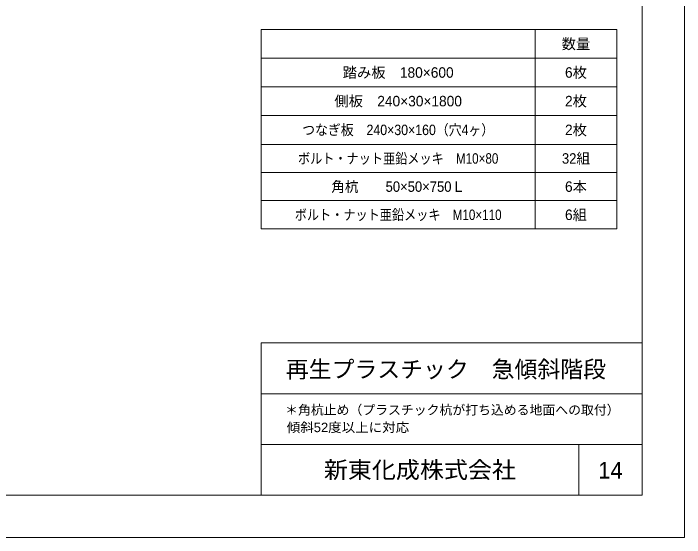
# Model space of a CAD drawing. Units: millimetres at full size, sheet at 1:20; details may follow other scales. Extents: x 0 to 8400, y 0 to 5940.
# Drawn here: x 5230 to 8400, y 0 to 2478 of the extents above; entities that cross this region are included whole.
import ezdxf
from ezdxf.enums import TextEntityAlignment as Align

# ---------------------------------------------------------------- set-up
doc = ezdxf.new("R2010")
doc.units = ezdxf.units.MM
doc.header["$LTSCALE"] = 20
for name, color, linetype, lineweight in [('0_2', 7, 'Continuous', 13), ('図面枠-A3', 7, 'Continuous', 20), ('表', 7, 'Continuous', 15)]:
    doc.layers.add(name, color=color, linetype=linetype, lineweight=lineweight)
doc.layers.add('文字', color=7, linetype='Continuous')
doc.styles.add('ＭＳ Ｐゴシック', font='')
doc.styles.get('ＭＳ Ｐゴシック').set_extended_font_data('MS PGothic')

msp = doc.modelspace()

# ---------------------------------------------------------------- linework, layer by layer
at = {"layer": '0_2'}
msp.add_lwpolyline([(0.04, 0.03), (0.04, 5939.97), (8399.96, 5939.97), (8399.96, 0.03)], close=True, dxfattribs=at)
at = {"layer": '図面枠-A3'}
for p, q in [((6400, 920), (6400, 200)), ((6400, 920), (8200, 920)), ((6400, 680), (8200, 680)), ((6400, 440), (8200, 440)), ((7900, 200), (7900, 440))]:
    msp.add_line(p, q, dxfattribs=at)
msp.add_lwpolyline([(200, 200), (8200, 200), (8200, 5740), (200, 5740)], close=True, dxfattribs=at)
at = {"layer": '表'}
for p, q in [((6400, 2401.2), (8079.37, 2401.2)), ((6400, 2401.2), (6400, 1459.09)), ((7694.77, 2401.2), (7694.77, 1459.09)), ((8079.37, 2401.2), (8079.37, 1459.09)), ((6400, 2265.94), (8079.37, 2265.94)), ((6400, 2130.68), (8079.37, 2130.68)), ((6400, 1995.42), (8079.37, 1995.42)), ((6400, 1858.77), (8079.37, 1858.77)), ((6400, 1725.33), (8079.37, 1725.33)), ((6400, 1592.53), (8079.37, 1592.53)), ((6400, 1459.09), (8079.37, 1459.09))]:
    msp.add_line(p, q, dxfattribs=at)

# ---------------------------------------------------------------- texts
at = {"layer": '図面枠-A3', "style": 'ＭＳ Ｐゴシック', "width": 1.05}
msp.add_text('新東化成株式会社', height=79.18, dxfattribs=at).set_placement((7150, 320), align=Align.MIDDLE_CENTER)
at = {"layer": '図面枠-A3', "style": 'ＭＳ Ｐゴシック'}
msp.add_text('14', height=79.18, dxfattribs=at).set_placement((8050, 318.3), align=Align.MIDDLE_CENTER)
at = {"layer": '文字', "style": 'ＭＳ Ｐゴシック'}
msp.add_text('再生プラスチック\u3000急傾斜階段', height=79.18, dxfattribs=at).set_placement((7272.86, 795.61), align=Align.MIDDLE_CENTER)
msp.add_text('＊角杭止め（プラスチック杭が打ち込める地面への取付）', height=44.54, dxfattribs=at).set_placement((6513.45, 568.03), align=Align.BOTTOM_LEFT)
at = {"layer": '文字', "style": 'ＭＳ Ｐゴシック', "width": 1.05}
msp.add_text('傾斜52度以上に対応', height=44.54, dxfattribs=at).set_placement((6521.12, 485.11), align=Align.BOTTOM_LEFT)
at = {"layer": '表', "style": 'ＭＳ Ｐゴシック'}
for s, p in [('数量', (7887.07, 2333.57)), ('踏み板\u3000180×600', (7047.38, 2198.31)), ('6枚', (7887.07, 2198.31)), ('側板\u3000240×30×1800', (7047.38, 2063.05)), ('2枚', (7887.07, 2063.05)), ('2枚', (7887.07, 1927.09)), ('6本', (7887.07, 1658.93)), ('6組', (7887.07, 1525.81))]:
    msp.add_text(s, height=49.49, dxfattribs=at).set_placement(p, align=Align.MIDDLE_CENTER)
for s, width, p in [('つなぎ板\u3000240×30×160（穴4ヶ）', 0.9, (7047.38, 1927.09)), ('ボルト・ナット亜鉛メッキ\u3000M10×80', 0.85, (7047.38, 1792.05)), ('32組', 0.95, (7887.07, 1792.05)), ('角杭\u3000\u300050×50×750Ｌ', 0.95, (7047.38, 1658.93)), ('ボルト・ナット亜鉛メッキ\u3000M10×110', 0.85, (7047.38, 1525.81))]:
    msp.add_text(s, height=49.49, dxfattribs=dict(at, width=width)).set_placement(p, align=Align.MIDDLE_CENTER)

doc.saveas('drawing.dxf')
